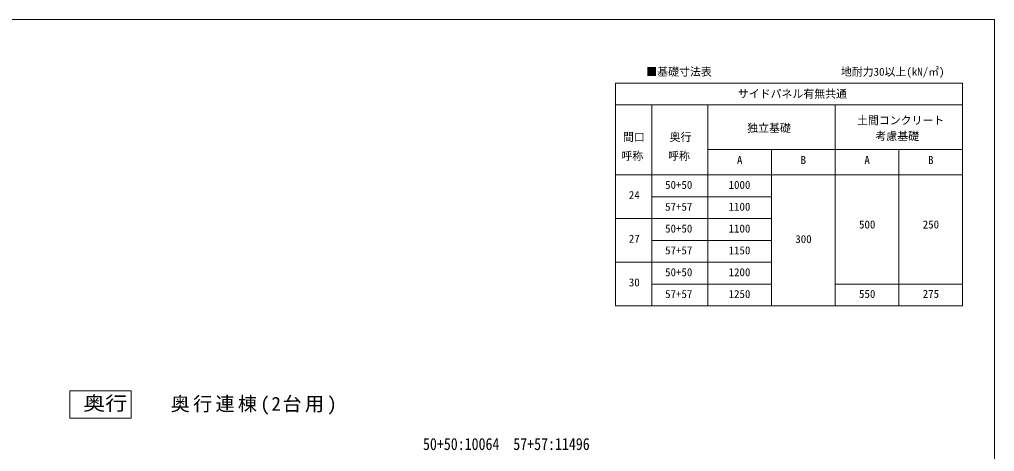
# Model space of a CAD drawing. Units: millimetres, scale not verified. Extents: x -8385 to 8479, y -5853 to 5787.
# Drawn here: x -2659 to 8055, y 1039 to 5787 of the extents above; entities that cross this region are included whole.
import ezdxf
from ezdxf.enums import TextEntityAlignment as Align

# ---------------------------------------------------------------- set-up
doc = ezdxf.new("R2010")
doc.units = ezdxf.units.MM
doc.header["$LTSCALE"] = 30
for name, color, linetype, lineweight in [('0-6_OTH_LINE', 7, 'Continuous', 9), ('0-A_寸法', 7, 'Continuous', 9), ('F-0_240', 7, 'Continuous', 9)]:
    doc.layers.add(name, color=color, linetype=linetype, lineweight=lineweight)
doc.styles.add('ＭＳ ゴシック', font='')
doc.styles.get('ＭＳ ゴシック').set_extended_font_data('MS Gothic')

msp = doc.modelspace()

# ---------------------------------------------------------------- linework, layer by layer
at = {"layer": '0-6_OTH_LINE', "color": 3}
msp.add_lwpolyline([(-2107.02, 1705.42), (-1430.62, 1705.42), (-1430.62, 1405.91), (-2107.02, 1405.91)], close=True, dxfattribs=at)
at = {"layer": '0-A_寸法', "lineweight": 18}
for p, q in [((3890.74, 5088.56), (3890.74, 2639.2)), ((3890.74, 5088.56), (7703.97, 5088.56)), ((3890.74, 4848.56), (7703.97, 4848.56)), ((4903.97, 4848.56), (4903.97, 2639.2)), ((4903.97, 4359.53), (7703.97, 4359.53)), ((3890.74, 4079.2), (7703.97, 4079.2)), ((4290.74, 3839.2), (5603.97, 3839.2)), ((3890.74, 3599.2), (5603.97, 3599.2)), ((4290.74, 3359.2), (5603.97, 3359.2)), ((3890.74, 3119.2), (5603.97, 3119.2)), ((4290.74, 2879.2), (5603.97, 2879.2)), ((6303.97, 2879.2), (7703.97, 2879.2)), ((3890.74, 2639.2), (7703.97, 2639.2))]:
    msp.add_line(p, q, dxfattribs=at)
at = {"layer": '0-A_寸法'}
for p, q in [((7703.97, 5088.56), (7703.97, 2639.2)), ((4290.74, 4848.56), (4290.74, 2639.2)), ((4903.97, 4848.56), (4903.97, 2639.2)), ((6303.97, 4848.56), (6303.97, 2639.2)), ((5603.97, 4359.53), (5603.97, 2639.2)), ((7003.97, 4359.53), (7003.97, 2639.2))]:
    msp.add_line(p, q, dxfattribs=at)
at = {"layer": 'F-0_240', "color": 5}
for p, q in [((-8385.45, 5787.34), (8054.55, 5787.34)), ((8054.55, 5787.34), (8054.55, -5852.66))]:
    msp.add_line(p, q, dxfattribs=at)

# ---------------------------------------------------------------- texts
at = {"layer": '0-6_OTH_LINE', "color": 2, "style": 'ＭＳ ゴシック', "width": 1.15}
msp.add_text('奥行', height=154, dxfattribs=at).set_placement((-1958.53, 1445.03), align=Align.BOTTOM_LEFT)
at = {"layer": '0-6_OTH_LINE', "color": 2, "insert": (-996.54, 1445.03), "char_height": 154, "attachment_point": 7, "style": 'ＭＳ ゴシック'}
msp.add_mtext('\\T1.17;奥行連棟(2台用)', dxfattribs=at)
at = {"layer": '0-A_寸法', "style": 'ＭＳ ゴシック'}
for s, p in [('■基礎寸法表', (4228.14, 5142.68)), ('地耐力30以上(kN/㎡)', (6366.3, 5142.68)), ('サイドパネル有無共通', (5234.03, 4900.39)), ('土間コンクリート', (6543.14, 4608)), ('独立基礎', (5337.51, 4524.44)), ('間口', (3971.69, 4424.65)), ('奥行', (4484.6, 4424.65)), ('考慮基礎', (6745.61, 4434.53)), ('呼称', (3954.88, 4216.96)), ('呼称', (4467.78, 4216.96)), ('A', (5224.99, 4172.8)), ('B', (5924.66, 4172.8)), ('A', (6624.99, 4172.8)), ('B', (7324.66, 4172.8)), ('50+50', (4435.22, 3899.2)), ('1000', (5132.7, 3899.2)), ('24', (4037.01, 3787.36)), ('57+57', (4435.22, 3659.2)), ('1100', (5132.7, 3659.2)), ('500', (6565.99, 3463.64)), ('250', (7265.99, 3463.64)), ('50+50', (4435.22, 3419.2)), ('1100', (5132.7, 3419.2)), ('27', (4037.01, 3307.36)), ('300', (5865.99, 3303.57)), ('57+57', (4435.22, 3179.2)), ('1150', (5132.7, 3179.2)), ('50+50', (4435.22, 2939.2)), ('1200', (5132.7, 2939.2)), ('30', (4037.01, 2827.36)), ('57+57', (4435.22, 2699.2)), ('1250', (5132.7, 2699.2)), ('550', (6565.99, 2701.32)), ('275', (7265.99, 2701.32))]:
    msp.add_text(s, height=87.98, dxfattribs=at).set_placement(p, align=Align.BOTTOM_LEFT)
at = {"layer": '0-A_寸法', "style": 'ＭＳ ゴシック', "width": 0.85}
msp.add_text('50+50:10064  57+57:11496', height=132, dxfattribs=at).set_placement((1774.97, 1015.82), align=Align.BOTTOM_LEFT)

doc.saveas('drawing.dxf')
